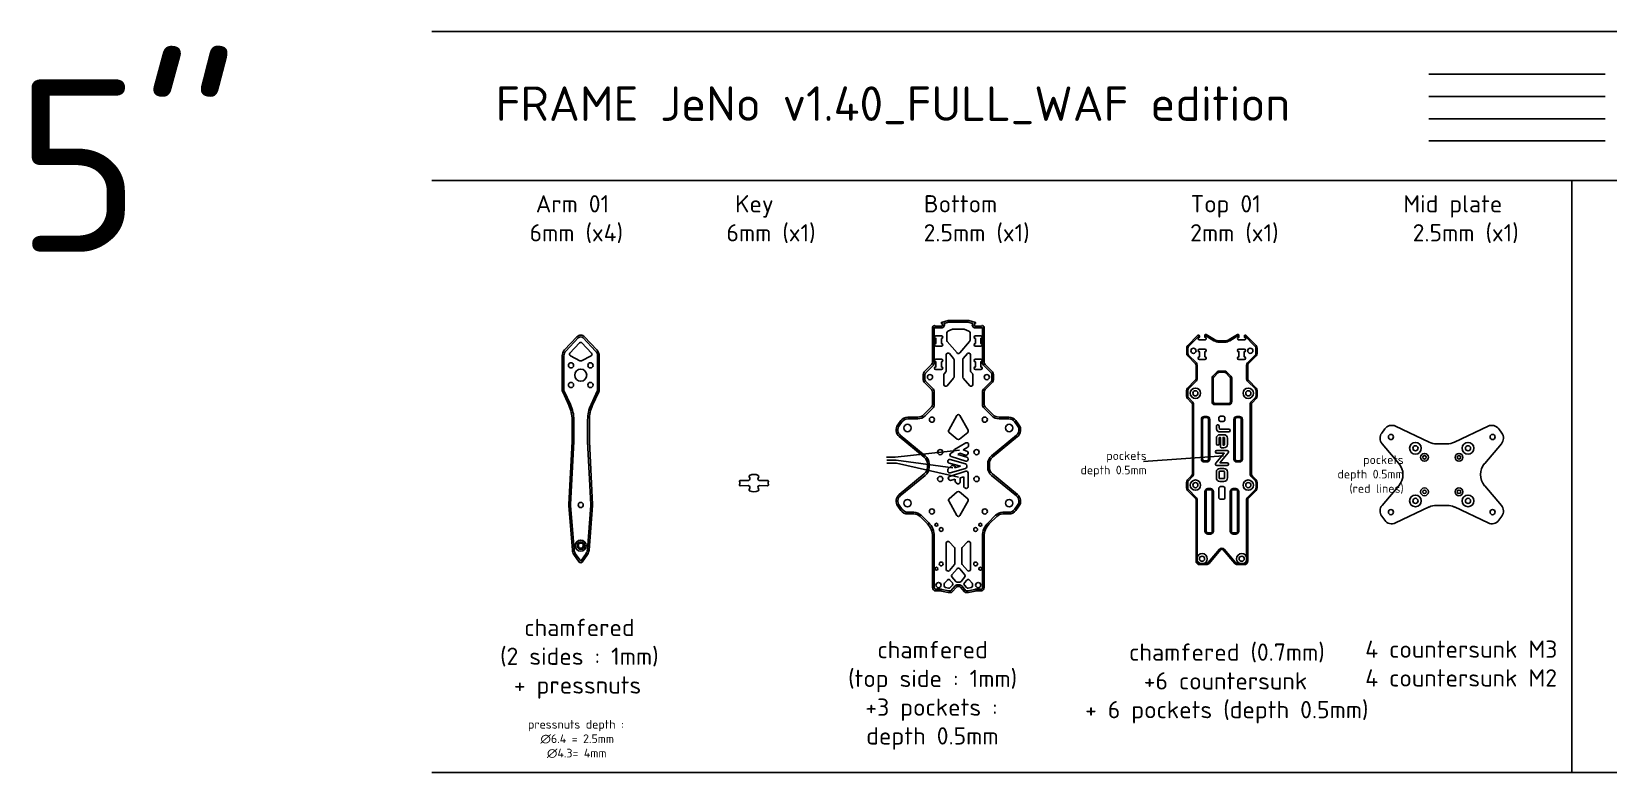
# Model space of a CAD drawing. Header units: millimetres. Extents: x -232 to 1228, y 0 to 429.
# Drawn here: x -232 to 682, y 0 to 429 of the extents above; entities that cross this region are included whole.
import ezdxf

# ---------------------------------------------------------------- set-up
doc = ezdxf.new("R2010")
doc.units = ezdxf.units.MM
doc.linetypes.add('JIS_09_08', pattern=[10.75, 8, -0.55, 0.55, -0.55, 0.55, -0.55])
for name, color, linetype in [('Calque1', 150, 'Continuous'), ('Calque1_chamfered', 40, 'Continuous'), ('Calque1_countersunk', 90, 'Continuous'), ('Calque1_pocket', 10, 'Continuous')]:
    doc.layers.add(name, color=color, linetype=linetype)
doc.styles.get("Standard").update_dxf_attribs({"font": 'arial.ttf'})

msp = doc.modelspace()

# ---------------------------------------------------------------- linework, layer by layer
for p, q in [((305.95, 186.76), (268.76, 182.67)), ((459.2, 183.54), (412.69, 180.31)), ((268.76, 182.67), (263.67, 182.67)), ((269.2, 180.96), (263.93, 180.96)), ((269.39, 179.26), (263.93, 179.26)), ((269.2, 180.96), (302.05, 176.54)), ((269.39, 179.26), (305.35, 171.24))]:
    msp.add_line(p, q)
at = {"layer": 'Calque1'}
for p, q in [((0, 429.49), (1228.15, 429.49)), ((578.22, 404.74), (680.45, 404.74)), ((0, 343.2), (1228.15, 343.2)), ((661.22, 343.2), (661.22, 0)), ((299.19, 255.77), (301.95, 256.94)), ((302.34, 257.02), (305.33, 257.02)), ((308.32, 257.02), (305.33, 257.02)), ((311.47, 255.77), (308.71, 256.94)), ((84.11, 252.54), (76.9, 244.91)), ((85.56, 248.99), (79.99, 243.08)), ((87.02, 248.99), (92.59, 243.08)), ((88.47, 252.54), (95.68, 244.91)), ((298.57, 250.56), (298.57, 254.85)), ((304.57, 243.21), (298.82, 249.91)), ((306.09, 243.21), (311.85, 249.91)), ((312.09, 250.56), (312.09, 254.85)), ((75.54, 241.48), (75.54, 221.82)), ((80.27, 241.5), (85.84, 238.7)), ((92.31, 241.5), (86.74, 238.7)), ((97.04, 241.48), (97.04, 221.82)), ((298.33, 232.93), (298.33, 242.16)), ((300.09, 242.81), (302.59, 239.9)), ((302.83, 239.25), (302.83, 229.31)), ((307.83, 239.25), (307.83, 229.31)), ((310.57, 242.81), (308.07, 239.9)), ((312.33, 232.93), (312.33, 242.16)), ((296.99, 230.63), (296.99, 224.84)), ((297.23, 231.28), (298.09, 232.27)), ((313.43, 231.28), (312.57, 232.27)), ((313.67, 230.63), (313.67, 224.84)), ((75.82, 220.55), (79.41, 212.85)), ((96.76, 220.55), (93.17, 212.85)), ((302.59, 228.65), (298.75, 224.18)), ((308.07, 228.65), (311.91, 224.18)), ((81.29, 192.2), (81.29, 204.39)), ((91.29, 192.2), (91.29, 204.39)), ((299.7, 198.38), (304.46, 206.92)), ((310.96, 198.38), (306.2, 206.92)), ((304.69, 193.19), (299.94, 197.12)), ((305.97, 193.19), (310.72, 197.12)), ((550.87, 196.74), (552.67, 199.18)), ((578.35, 191.47), (558.84, 200.73)), ((593.04, 191.47), (612.55, 200.73)), ((620.52, 196.74), (618.72, 199.18)), ((79.38, 155.37), (81.28, 191.94)), ((93.2, 155.37), (91.3, 191.94)), ((551.09, 190.52), (560.8, 179.17)), ((585.69, 190.5), (582.64, 190.5)), ((585.69, 190.5), (588.75, 190.5)), ((620.3, 190.52), (610.59, 179.17)), ((183.4, 169.19), (178.83, 169.3)), ((183.4, 166.27), (178.83, 166.16)), ((184.37, 170.5), (183.99, 171.63)), ((184.37, 164.95), (183.99, 163.83)), ((189.13, 170.5), (189.5, 171.63)), ((189.13, 164.95), (189.5, 163.83)), ((190.1, 169.19), (194.66, 169.3)), ((190.1, 166.27), (194.66, 166.16)), ((560.8, 166.17), (551.09, 154.83)), ((610.59, 166.17), (620.3, 154.83)), ((299.7, 157.42), (304.46, 148.87)), ((304.69, 162.6), (299.94, 158.68)), ((305.97, 162.6), (310.72, 158.68)), ((310.96, 157.42), (306.2, 148.87)), ((81.43, 128.91), (79.39, 154.72)), ((91.15, 128.91), (93.19, 154.72)), ((550.87, 148.6), (552.67, 146.16)), ((558.84, 144.62), (578.35, 153.88)), ((582.64, 154.84), (585.69, 154.84)), ((588.75, 154.84), (585.69, 154.84)), ((612.55, 144.62), (593.04, 153.88)), ((620.52, 148.6), (618.72, 146.16)), ((298.33, 117.72), (298.33, 132.99)), ((300.07, 133.66), (303.07, 130.36)), ((303.33, 129.69), (303.33, 121.24)), ((307.33, 129.69), (307.33, 121.24)), ((310.59, 133.66), (307.59, 130.36)), ((312.33, 117.72), (312.33, 132.99)), ((85.47, 121.95), (82.32, 126.43)), ((87.11, 121.95), (90.26, 126.43)), ((303.09, 120.59), (300.09, 117.07)), ((307.57, 120.59), (310.57, 117.07)), ((298.94, 111.51), (297.36, 109.65)), ((300.47, 111.51), (301.84, 109.89)), ((304.57, 118.11), (301.57, 114.6)), ((301.57, 113.3), (303.79, 110.68)), ((305.33, 110.32), (304.55, 110.32)), ((305.33, 110.32), (306.11, 110.32)), ((306.09, 118.11), (309.09, 114.6)), ((309.09, 113.3), (306.87, 110.68)), ((310.19, 111.51), (308.82, 109.89)), ((311.72, 111.51), (313.3, 109.65)), ((297.12, 108.2), (297.12, 109.01)), ((299.65, 106.85), (297.91, 107.22)), ((301.84, 108.6), (300.62, 107.17)), ((308.82, 108.6), (310.04, 107.17)), ((311.01, 106.85), (312.75, 107.22)), ((313.54, 108.2), (313.54, 109.01)), ((0, 0), (1228.15, 0))]:
    msp.add_line(p, q, dxfattribs=at)
for points in [[(305.33, 107.82), (304.92, 107.82, 0.219685), (304.16, 107.47), (301.74, 104.63, -0.219685), (300.98, 104.28), (299.92, 104.28, -0.053022), (299.5, 104.32), (295.61, 105.16, 0.053022), (295.19, 105.2), (292.33, 105.2, -0.414214), (290.33, 107.2), (290.33, 136.96, 0.198912), (287.4, 144.03), (283.08, 148.35, 0.198912), (279.55, 149.82), (275.99, 149.82, -0.237956), (271.97, 151.84), (270.18, 154.27, -0.39909), (271.03, 161.1), (285.5, 173.01, 0.224285), (287.33, 176.87), (287.33, 177.9), (287.33, 178.93, 0.224285), (285.5, 182.79), (271.03, 194.69, -0.39909), (270.18, 201.53), (271.97, 203.95, -0.237956), (275.99, 205.98), (281.76, 205.98, 0.198912), (285.3, 207.44), (289.74, 211.89, 0.198912), (290.33, 213.3), (290.33, 220.49, 0.198912), (289.74, 221.91), (285.51, 226.15, -0.198912), (284.92, 227.56), (284.92, 229.17), (284.92, 230.77, -0.198912), (285.51, 232.18), (289.74, 236.42, 0.198912), (290.33, 237.84), (290.33, 257.97, -0.322824), (291.01, 258.91), (291.61, 259.11, 0.284915), (292.33, 258.67), (295.45, 258.67, 1), (295.45, 260.27), (295.45, 260.85), (299.33, 261.95, -0.069107), (299.88, 262.03), (305.33, 262.03)], [(305.33, 107.82), (305.74, 107.82, -0.219685), (306.5, 107.47), (308.92, 104.63, 0.219685), (309.68, 104.28), (310.74, 104.28, 0.053022), (311.16, 104.32), (315.05, 105.16, -0.053022), (315.47, 105.2), (318.33, 105.2, 0.414214), (320.33, 107.2), (320.33, 136.96, -0.198912), (323.26, 144.03), (327.58, 148.35, -0.198912), (331.11, 149.82), (334.67, 149.82, 0.237956), (338.69, 151.84), (340.48, 154.27, 0.39909), (339.63, 161.1), (325.16, 173.01, -0.224285), (323.33, 176.87), (323.33, 177.9), (323.33, 178.93, -0.224285), (325.16, 182.79), (339.63, 194.69, 0.39909), (340.48, 201.53), (338.69, 203.95, 0.237956), (334.67, 205.98), (328.9, 205.98, -0.198912), (325.36, 207.44), (320.92, 211.89, -0.198912), (320.33, 213.3), (320.33, 220.49, -0.198912), (320.92, 221.91), (325.15, 226.15, 0.198912), (325.74, 227.56), (325.74, 229.17), (325.74, 230.77, 0.198912), (325.15, 232.18), (320.92, 236.42, -0.198912), (320.33, 237.84), (320.33, 257.97, 0.322824), (319.65, 258.91), (319.05, 259.11, -0.284915), (318.33, 258.67), (315.21, 258.67, -1), (315.21, 260.27), (315.21, 260.85), (311.33, 261.95, 0.069107), (310.78, 262.03), (305.33, 262.03)], [(458.16, 129.37, 0.219685), (457.39, 129.01), (450.71, 121.18, -0.219685), (449.19, 120.47), (445.16, 120.47, -0.414214), (443.16, 122.47), (443.16, 157.76, 0.198912), (442.57, 159.18), (438.22, 163.53, -0.198912), (437.63, 164.94), (437.63, 168.15, -0.198912), (438.22, 169.57), (440.44, 171.79, 0.198912), (441.03, 173.21), (441.03, 213.13, 0.198912), (440.44, 214.54), (438.22, 216.77, -0.198912), (437.63, 218.18), (437.63, 221.39, -0.198912), (438.22, 222.81), (442.57, 227.16, 0.198912), (443.16, 228.57), (443.16, 236.18, 0.198912), (442.86, 236.89), (438.33, 241.42, -0.198912), (437.75, 242.83), (437.75, 244.44), (437.75, 246.04, -0.198912), (438.33, 247.46), (444.27, 253.39, -0.668179), (445.13, 253.04), (445.13, 252.3, 1), (445.13, 250.7), (448.28, 250.7, 1.000028), (448.28, 252.3), (448.28, 253.36, -0.58149), (449.03, 253.79), (453.94, 250.88, 0.134807), (456.49, 250.17), (458.16, 250.17)], [(458.16, 129.37, -0.219685), (458.92, 129.01), (465.6, 121.18, 0.219685), (467.12, 120.47), (471.16, 120.47, 0.414214), (473.16, 122.47), (473.16, 157.76, -0.198912), (473.74, 159.18), (478.09, 163.53, 0.198912), (478.68, 164.94), (478.68, 168.15, 0.198912), (478.09, 169.57), (475.87, 171.79, -0.198912), (475.28, 173.21), (475.28, 213.13, -0.198912), (475.87, 214.54), (478.09, 216.77, 0.198912), (478.68, 218.18), (478.68, 221.39, 0.198912), (478.09, 222.81), (473.74, 227.16, -0.198912), (473.16, 228.57), (473.16, 236.18, -0.198912), (473.45, 236.89), (477.98, 241.42, 0.198912), (478.56, 242.83), (478.56, 244.44), (478.56, 246.04, 0.198912), (477.98, 247.46), (472.04, 253.39, 0.668179), (471.19, 253.04), (471.19, 252.3, -1), (471.19, 250.7), (468.04, 250.7, -1.000028), (468.04, 252.3), (468.04, 253.36, 0.58149), (467.28, 253.79), (462.37, 250.88, -0.134807), (459.82, 250.17), (458.16, 250.17)]]:
    msp.add_lwpolyline(points, format="xyb", dxfattribs=at)
for points in [[(295.45, 251.59, 1), (295.45, 253.19), (292.33, 253.19, 1), (292.33, 251.59), (292.33, 248.69, 1), (292.33, 247.09), (295.45, 247.09, 1), (295.45, 248.69)], [(315.21, 251.59, -1), (315.21, 253.19), (318.33, 253.19, -1), (318.33, 251.59), (318.33, 248.69, -1), (318.33, 247.09), (315.21, 247.09, -1), (315.21, 248.69)], [(295.45, 238, 1), (295.45, 239.6), (292.33, 239.6, 1), (292.33, 238), (292.33, 235.1, 1), (292.33, 233.5), (295.45, 233.5, 1), (295.45, 235.1)], [(315.21, 238, -1), (315.21, 239.6), (318.33, 239.6, -1), (318.33, 238), (318.33, 235.1, -1), (318.33, 233.5), (315.21, 233.5, -1), (315.21, 235.1)], [(448.28, 239.33, 1), (448.28, 240.93), (448.28, 243.83, 1), (448.28, 245.43), (445.16, 245.43, 1), (445.16, 243.83), (445.16, 240.93, 1), (445.16, 239.33)], [(468.04, 239.33, -1), (468.04, 240.93), (468.04, 243.83, -1), (468.04, 245.43), (471.16, 245.43, -1), (471.16, 243.83), (471.16, 240.93, -1), (471.16, 239.33)], [(456.62, 231.96), (459.69, 231.96, -0.198912), (460.4, 231.67), (462.86, 229.2, -0.198912), (463.16, 228.5), (463.16, 214.96, -0.414214), (462.16, 213.96), (454.16, 213.96, -0.414214), (453.16, 214.96), (453.16, 228.5, -0.198912), (453.45, 229.2), (455.91, 231.67, -0.198912)], [(447.95, 205.67), (449.45, 205.67, -0.414214), (450.45, 204.67), (450.45, 181.67, -0.414214), (449.45, 180.67), (447.95, 180.67, -0.414214), (446.95, 181.67), (446.95, 204.67, -0.414214)], [(468.36, 205.67), (466.86, 205.67, 0.414214), (465.86, 204.67), (465.86, 181.67, 0.414214), (466.86, 180.67), (468.36, 180.67, 0.414214), (469.36, 181.67), (469.36, 204.67, 0.414214)], [(450.07, 163.91), (451.57, 163.91, -0.414214), (452.57, 162.91), (452.57, 139.91, -0.414214), (451.57, 138.91), (450.07, 138.91, -0.414214), (449.07, 139.91), (449.07, 162.91, -0.414214)], [(466.24, 163.91), (464.74, 163.91, 0.414214), (463.74, 162.91), (463.74, 139.91, 0.414214), (464.74, 138.91), (466.24, 138.91, 0.414214), (467.24, 139.91), (467.24, 162.91, 0.414214)]]:
    msp.add_lwpolyline(points, format="xyb", close=True, dxfattribs=at)
for centre, radius in [((441.67, 244.44), 1.5), ((474.64, 244.44), 1.5), ((80.66, 235.97), 1.5), ((86.29, 230.28), 3.5), ((91.92, 235.97), 1.5), ((288.85, 229.17), 1.5), ((321.81, 229.17), 1.5), ((80.66, 224.6), 1.5), ((91.92, 224.6), 1.5), ((442.81, 219.79), 1.5), ((473.5, 219.79), 1.5), ((275.84, 199.68), 2.15), ((289.99, 204.52), 1.5), ((320.67, 204.52), 1.5), ((334.82, 199.68), 2.15), ((556.21, 194.46), 1.5), ((615.18, 194.46), 1.5), ((294.79, 185.68), 1.5), ((315.87, 185.68), 1.5), ((570.44, 187.92), 1.5), ((575.69, 182.67), 1), ((595.69, 182.67), 1), ((600.94, 187.92), 1.5), ((294.79, 170.11), 1.5), ((315.87, 170.11), 1.5), ((442.81, 166.55), 1.5), ((473.5, 166.55), 1.5), ((86.29, 155.04), 1.5), ((275.84, 156.11), 2.15), ((334.82, 156.11), 2.15), ((570.44, 157.42), 1.5), ((575.69, 162.67), 1), ((595.69, 162.67), 1), ((600.94, 157.42), 1.5), ((289.99, 151.28), 1.5), ((320.67, 151.28), 1.5), ((556.21, 150.89), 1.5), ((615.18, 150.89), 1.5), ((292.58, 143.6), 0.85), ((295.33, 140.85), 1.1), ((315.33, 140.85), 1.1), ((318.08, 143.6), 0.85), ((86.29, 131.49), 1.5), ((292.58, 118.1), 0.85), ((295.33, 120.85), 1.1), ((315.33, 120.85), 1.1), ((318.08, 118.1), 0.85), ((446.66, 123.88), 1.5), ((469.66, 123.88), 1.5), ((293.83, 108.61), 1.5), ((316.83, 108.61), 1.5)]:
    msp.add_circle(centre, radius, dxfattribs=at)
for centre, radius, start, end in [((302.34, 256.02), 1, 90, 112.86101), ((308.32, 256.02), 1, 67.13899, 90), ((86.29, 250.49), 3, 43.35041, 136.64959), ((86.29, 248.3), 1, 43.35041, 136.64959), ((299.57, 254.85), 1, 112.86101, 180), ((299.57, 250.56), 1, 180, 220.65244), ((311.09, 254.85), 1, 0, 67.13899), ((311.09, 250.56), 1, 319.34756, 0), ((80.54, 241.48), 5, 136.64959, 180), ((80.72, 242.4), 1, 136.64959, 243.26471), ((86.29, 239.59), 1, 243.26471, 296.73529), ((91.86, 242.4), 1, 296.73529, 43.35041), ((92.04, 241.48), 5, 0, 43.35041), ((299.33, 242.16), 1, 40.65244, 180), ((301.83, 239.25), 1, 0, 40.65244), ((305.33, 243.86), 1, 220.65244, 319.34756), ((308.83, 239.25), 1, 139.34756, 180), ((311.33, 242.16), 1, 0, 139.34756), ((297.99, 230.63), 1, 139.34756, 180), ((297.33, 232.93), 1, 319.34756, 0), ((301.83, 229.31), 1, 319.34756, 0), ((308.83, 229.31), 1, 180, 220.65244), ((313.33, 232.93), 1, 180, 220.65244), ((312.67, 230.63), 1, 0, 40.65244), ((78.54, 221.82), 3, 180, 205.01727), ((94.04, 221.82), 3, 334.98273, 0), ((297.99, 224.84), 1, 180, 319.34756), ((312.67, 224.84), 1, 220.65244, 0), ((61.29, 204.39), 20, 0, 25.01727), ((111.29, 204.39), 20, 154.98273, 180), ((305.33, 206.44), 1, 29.09751, 150.90249), ((76.29, 192.2), 5, 357.02584, 0), ((96.29, 192.2), 5, 180, 182.97416), ((300.57, 197.89), 1, 150.90249, 230.45791), ((305.33, 193.96), 1, 230.45791, 309.54209), ((310.09, 197.89), 1, 309.54209, 29.09751), ((554.89, 193.77), 5, 143.53972, 220.55987), ((556.69, 196.21), 5, 64.6114, 143.53972), ((614.69, 196.21), 5, 36.46028, 115.3886), ((616.5, 193.77), 5, 319.44013, 36.46028), ((582.64, 200.5), 10, 244.6114, 270), ((588.75, 200.5), 10, 270, 295.3886), ((553.2, 172.67), 10, 319.44013, 40.55987), ((618.18, 172.67), 10, 139.44013, 220.55987), ((178.82, 168.8), 0.5, 88.63217, 201.91871), ((178.82, 166.66), 0.5, 158.08129, 271.36783), ((176.17, 167.73), 2.36, 338.08129, 21.91871), ((183.42, 170.19), 1, 268.63217, 18.44726), ((183.42, 165.27), 1, 341.55274, 91.36783), ((184.47, 171.78), 0.5, 115.68354, 198.44726), ((186.75, 167.04), 5.76, 64.31646, 115.68354), ((190.08, 170.19), 1, 161.55274, 271.36783), ((190.08, 165.27), 1, 88.63217, 198.44726), ((189.03, 171.78), 0.5, 341.55274, 64.31646), ((194.67, 168.8), 0.5, 338.08129, 91.36783), ((194.67, 166.66), 0.5, 268.63217, 21.91871), ((197.33, 167.73), 2.36, 158.08129, 201.91871), ((184.47, 163.67), 0.5, 161.55274, 244.31646), ((186.75, 168.41), 5.76, 244.31646, 295.68354), ((189.03, 163.67), 0.5, 295.68354, 18.44726), ((300.57, 157.91), 1, 129.54209, 209.09751), ((305.33, 161.83), 1, 50.45791, 129.54209), ((310.09, 157.91), 1, 330.90249, 50.45791), ((84.38, 155.11), 5, 177.02584, 184.51372), ((88.2, 155.11), 5, 355.48628, 2.97416), ((305.33, 149.36), 1, 209.09751, 330.90249), ((554.89, 151.57), 5, 139.44013, 216.46028), ((582.64, 144.84), 10, 90, 115.3886), ((588.75, 144.84), 10, 64.6114, 90), ((616.5, 151.57), 5, 323.53972, 40.55987), ((556.69, 149.13), 5, 216.46028, 295.3886), ((614.69, 149.13), 5, 244.6114, 323.53972), ((86.41, 129.3), 5, 184.51372, 215.09245), ((86.17, 129.3), 5, 324.90755, 355.48628), ((299.33, 132.99), 1, 42.27099, 180), ((302.33, 129.69), 1, 360, 42.27099), ((308.33, 129.69), 1, 137.72901, 180), ((311.33, 132.99), 1, 0, 137.72901), ((86.29, 122.52), 1, 215.09245, 324.90755), ((302.33, 121.24), 1, 319.56075, 0), ((308.33, 121.24), 1, 180, 220.43925), ((299.33, 117.72), 1, 180, 319.56075), ((299.71, 110.86), 1, 40.23349, 139.56075), ((302.33, 113.95), 1, 139.56075, 220.23349), ((301.07, 109.24), 1, 319.56075, 40.23349), ((304.55, 111.32), 1, 220.23349, 270), ((305.33, 117.46), 1, 90, 139.56075), ((305.33, 117.46), 1, 40.43925, 90), ((306.11, 111.32), 1, 270, 319.76651), ((309.59, 109.24), 1, 139.76651, 220.43925), ((308.33, 113.95), 1, 319.76651, 40.43925), ((310.96, 110.86), 1, 40.43925, 139.76651), ((311.33, 117.72), 1, 220.43925, 0), ((298.12, 109.01), 1, 139.56075, 180), ((298.12, 108.2), 1, 180, 257.85953), ((299.86, 107.82), 1, 257.85953, 319.56075), ((310.8, 107.82), 1, 220.43925, 282.14047), ((312.54, 108.2), 1, 282.14047, 360), ((312.54, 109.01), 1, 360, 40.43925)]:
    msp.add_arc(centre, radius, start, end, dxfattribs=at)
at = {"layer": 'Calque1_chamfered'}
for p, q in [((578.22, 391.85), (680.45, 391.85)), ((84.83, 251.86), (77.63, 244.23)), ((87.74, 251.86), (94.95, 244.23)), ((448.28, 253.42), (453.58, 250.27)), ((456.49, 249.47), (458.16, 249.47)), ((459.82, 249.47), (458.16, 249.47)), ((468.03, 253.42), (462.73, 250.27)), ((76.54, 241.48), (76.54, 221.82)), ((96.04, 241.48), (96.04, 221.82)), ((76.73, 220.97), (80.32, 213.27)), ((95.85, 220.97), (92.26, 213.27)), ((82.29, 192.2), (82.29, 204.39)), ((90.29, 192.2), (90.29, 204.39)), ((80.38, 155.32), (82.28, 191.89)), ((92.2, 155.32), (90.3, 191.89)), ((82.43, 128.99), (80.39, 154.8)), ((90.15, 128.99), (92.19, 154.8)), ((86.29, 122.52), (83.14, 127)), ((86.29, 122.52), (89.44, 127))]:
    msp.add_line(p, q, dxfattribs=at)
for points in [[(305.33, 108.82), (304.92, 108.82, 0.219685), (303.4, 108.12), (300.98, 105.28), (299.92, 105.28, -0.053022), (299.71, 105.3), (295.82, 106.13, 0.053022), (295.19, 106.2), (292.33, 106.2, -0.414214), (291.33, 107.2), (291.33, 136.96, 0.198912), (288.11, 144.74), (283.79, 149.06, 0.198912), (279.55, 150.82), (275.99, 150.82, -0.237956), (272.78, 152.44), (270.99, 154.86, -0.39909), (271.66, 160.33), (286.14, 172.23, 0.224285), (288.33, 176.87), (288.33, 177.9), (288.33, 178.93, 0.224285), (286.14, 183.56), (271.66, 195.47, -0.39909), (270.99, 200.93), (272.78, 203.36, -0.237956), (275.99, 204.98), (281.76, 204.98, 0.198912), (286.01, 206.74), (290.45, 211.18, 0.198912), (291.33, 213.3), (291.33, 220.49, 0.198912), (290.45, 222.62), (286.21, 226.85, -0.198912), (285.92, 227.56), (285.92, 229.17), (285.92, 230.77, -0.198912), (286.21, 231.48), (290.45, 235.72, 0.198912), (291.33, 237.84), (291.33, 257.97), (291.34, 257.97, 0.147062), (292.33, 257.67), (295.45, 257.67, 0.556521), (297.06, 260.27), (299.6, 260.99, -0.069107), (299.88, 261.03), (305.33, 261.03)], [(305.33, 108.82), (305.74, 108.82, -0.219685), (307.26, 108.12), (309.68, 105.28), (310.74, 105.28, 0.053022), (310.95, 105.3), (314.84, 106.13, -0.053022), (315.47, 106.2), (318.33, 106.2, 0.414214), (319.33, 107.2), (319.33, 136.96, -0.198912), (322.55, 144.74), (326.87, 149.06, -0.198912), (331.11, 150.82), (334.67, 150.82, 0.237956), (337.88, 152.44), (339.68, 154.86, 0.39909), (339, 160.33), (324.52, 172.23, -0.224285), (322.33, 176.87), (322.33, 177.9), (322.33, 178.93, -0.224285), (324.52, 183.56), (339, 195.47, 0.39909), (339.68, 200.93), (337.88, 203.36, 0.237956), (334.67, 204.98), (328.9, 204.98, -0.198912), (324.65, 206.74), (320.21, 211.18, -0.198912), (319.33, 213.3), (319.33, 220.49, -0.198912), (320.21, 222.62), (324.45, 226.85, 0.198912), (324.74, 227.56), (324.74, 229.17), (324.74, 230.77, 0.198912), (324.45, 231.48), (320.21, 235.72, -0.198912), (319.33, 237.84), (319.33, 257.97), (319.32, 257.97, -0.147062), (318.33, 257.67), (315.21, 257.67, -0.556521), (313.6, 260.27), (311.06, 260.99, 0.069107), (310.78, 261.03), (305.33, 261.03)], [(458.16, 130.07, 0.219685), (456.86, 129.47), (450.18, 121.63, -0.219685), (449.19, 121.17), (445.16, 121.17, -0.414214), (443.86, 122.47), (443.86, 157.76, 0.198912), (443.06, 159.67), (438.71, 164.02, -0.198912), (438.33, 164.94), (438.33, 168.15, -0.198912), (438.71, 169.07), (440.94, 171.3, 0.198912), (441.73, 173.21), (441.73, 213.13, 0.198912), (440.94, 215.04), (438.71, 217.26, -0.198912), (438.33, 218.18), (438.33, 221.39, -0.198912), (438.71, 222.31), (443.06, 226.66, 0.198912), (443.86, 228.57), (443.86, 236.18, 0.198912), (443.36, 237.38), (438.83, 241.91, -0.198912), (438.45, 242.83), (438.45, 244.44), (438.45, 246.04, -0.198912), (438.83, 246.96), (445.09, 253.22)], [(458.16, 130.07, -0.219685), (459.45, 129.47), (466.13, 121.63, 0.219685), (467.12, 121.17), (471.16, 121.17, 0.414214), (472.46, 122.47), (472.46, 157.76, -0.198912), (473.25, 159.67), (477.6, 164.02, 0.198912), (477.98, 164.94), (477.98, 168.15, 0.198912), (477.6, 169.07), (475.37, 171.3, -0.198912), (474.58, 173.21), (474.58, 213.13, -0.198912), (475.37, 215.04), (477.6, 217.26, 0.198912), (477.98, 218.18), (477.98, 221.39, 0.198912), (477.6, 222.31), (473.25, 226.66, -0.198912), (472.46, 228.57), (472.46, 236.18, -0.198912), (472.95, 237.38), (477.48, 241.91, 0.198912), (477.86, 242.83), (477.86, 244.44), (477.86, 246.04, 0.198912), (477.48, 246.96), (471.22, 253.22)]]:
    msp.add_lwpolyline(points, format="xyb", dxfattribs=at)
for points in [[(456.62, 232.66), (459.69, 232.66, -0.198912), (460.89, 232.16), (463.36, 229.7, -0.198912), (463.86, 228.5), (463.86, 214.96, -0.414214), (462.16, 213.26), (454.16, 213.26, -0.414214), (452.46, 214.96), (452.46, 228.5, -0.198912), (452.95, 229.7), (455.42, 232.16, -0.198912)], [(447.95, 206.37), (449.45, 206.37, -0.414214), (451.15, 204.67), (451.15, 181.67, -0.414214), (449.45, 179.97), (447.95, 179.97, -0.414214), (446.25, 181.67), (446.25, 204.67, -0.414214)], [(468.36, 206.37), (466.86, 206.37, 0.414214), (465.16, 204.67), (465.16, 181.67, 0.414214), (466.86, 179.97), (468.36, 179.97, 0.414214), (470.06, 181.67), (470.06, 204.67, 0.414214)], [(450.07, 164.61), (451.57, 164.61, -0.414214), (453.27, 162.91), (453.27, 139.91, -0.414214), (451.57, 138.21), (450.07, 138.21, -0.414214), (448.37, 139.91), (448.37, 162.91, -0.414214)], [(466.24, 164.61), (464.74, 164.61, 0.414214), (463.04, 162.91), (463.04, 139.91, 0.414214), (464.74, 138.21), (466.24, 138.21, 0.414214), (467.94, 139.91), (467.94, 162.91, 0.414214)]]:
    msp.add_lwpolyline(points, format="xyb", close=True, dxfattribs=at)
for centre, radius, start, end in [((86.29, 250.49), 2, 43.35041, 136.64959), ((456.49, 255.17), 5.7, 239.28967, 270), ((459.82, 255.17), 5.7, 270, 300.71033), ((80.54, 241.48), 4, 136.64959, 180), ((92.04, 241.48), 4, 0, 43.35041), ((78.54, 221.82), 2, 180, 205.01727), ((94.04, 221.82), 2, 334.98273, 0), ((61.29, 204.39), 21, 0, 25.01727), ((111.29, 204.39), 21, 154.98273, 180), ((76.29, 192.2), 6, 357.02584, 0), ((96.29, 192.2), 6, 180, 182.97416), ((84.38, 155.11), 4, 177.02584, 184.51372), ((88.2, 155.11), 4, 355.48628, 2.97416), ((86.41, 129.3), 4, 184.51372, 215.09245), ((86.17, 129.3), 4, 324.90755, 355.48628)]:
    msp.add_arc(centre, radius, start, end, dxfattribs=at)
at = {"layer": 'Calque1_countersunk'}
msp.add_line((578.22, 366.07), (680.45, 366.07), dxfattribs=at)
for centre, radius in [((442.81, 219.79), 3), ((473.5, 219.79), 3), ((570.44, 187.92), 3.4), ((575.69, 182.67), 2.25), ((595.69, 182.67), 2.25), ((600.94, 187.92), 3.4), ((442.81, 166.55), 3), ((473.5, 166.55), 3), ((575.69, 162.67), 2.25), ((595.69, 162.67), 2.25), ((570.44, 157.42), 3.4), ((600.94, 157.42), 3.4), ((446.66, 123.88), 3), ((469.66, 123.88), 3)]:
    msp.add_circle(centre, radius, dxfattribs=at)
at = {"layer": 'Calque1_pocket'}
for p, q in [((578.22, 378.96), (680.45, 378.96)), ((454.97, 193.79), (454.97, 190.55)), ((456.57, 193.79), (456.57, 190.55)), ((459.37, 195.79), (456.97, 195.79)), ((459.77, 193.79), (459.77, 190.18)), ((461.37, 193.79), (461.37, 190.18)), ((302.63, 185.98), (300.98, 185.03)), ((301.19, 183.07), (309.56, 180.39)), ((309.64, 191), (303.14, 187.19)), ((304.92, 184.36), (306.17, 185.15)), ((310.21, 182.71), (304.92, 184.36)), ((306.17, 185.15), (309.54, 183.99)), ((308.07, 187.03), (310.72, 188.57)), ((310.23, 186.31), (308.07, 187.03)), ((310.97, 185), (310.97, 185.29)), ((311.26, 189.5), (311.26, 190.07)), ((454.99, 190.55), (454.97, 190.55)), ((455.17, 186.62), (461.24, 186.62)), ((461.85, 185.3), (456.91, 179.55)), ((299.12, 180.29), (299.12, 180.44)), ((299.14, 175.2), (299.14, 174.65)), ((301.11, 177.57), (299.47, 175.97)), ((306.47, 177.56), (299.93, 179.25)), ((309.59, 174.58), (300.23, 171.64)), ((309.49, 178.87), (300.5, 181.47)), ((300.52, 173.62), (309.49, 176.2)), ((303.19, 177.57), (302.13, 177.84)), ((303, 176.51), (306.47, 177.56)), ((303.38, 176.9), (303, 176.51)), ((310.27, 177.23), (310.27, 177.83)), ((310.97, 181.42), (310.97, 181.69)), ((454.95, 174.22), (454.95, 170.74)), ((456.55, 174.22), (456.55, 170.74)), ((456.91, 179.55), (461.24, 179.55)), ((459.37, 176.22), (456.95, 176.22)), ((459.37, 174.62), (456.95, 174.62)), ((459.77, 174.22), (459.77, 170.74)), ((461.37, 174.22), (461.37, 170.74)), ((300.02, 169.68), (300.43, 169.44)), ((301.26, 169.34), (303.43, 169.99)), ((303.43, 169.99), (303.43, 168.76)), ((304.01, 167.81), (304.8, 167.39)), ((306.38, 170.81), (308.42, 171.41)), ((306.38, 168.34), (306.38, 170.81)), ((308.42, 171.41), (308.42, 165.87)), ((308.98, 164.93), (309.4, 164.7)), ((310.99, 165.65), (310.99, 173.55)), ((459.37, 170.34), (456.95, 170.34)), ((459.37, 168.74), (456.95, 168.74))]:
    msp.add_line(p, q, dxfattribs=at)
for points in [[(457.41, 206.49), (458.91, 206.49, -0.414214), (459.91, 205.49), (459.91, 204.49, -0.414214), (458.91, 203.49), (457.41, 203.49, -0.414214), (456.41, 204.49), (456.41, 205.49, -0.414214)], [(457.41, 165.67), (458.91, 165.67, -0.414214), (459.91, 164.67), (459.91, 159.41, -0.414214), (458.91, 158.41), (457.41, 158.41, -0.414214), (456.41, 159.41), (456.41, 164.67, -0.414214)]]:
    msp.add_lwpolyline(points, format="xyb", close=True, dxfattribs=at)
for points in [[(462.12, 197.36), (456.91, 197.36, -0.245066), (455.47, 198.11, -0.113399), (455.11, 198.99, -0.037158), (454.96, 200.78, -0.049183)], [(462.12, 198.96), (456.91, 198.96, -0.245066), (456.78, 199.03, -0.113399), (456.69, 199.24, -0.037158), (456.56, 200.79)], [(456.97, 194.19), (457.3, 194.19), (457.3, 188.98, 0.414214), (458.1, 188.18), (459.37, 188.18)], [(455.17, 185.02), (459.5, 185.02), (454.57, 179.28, 0.640968), (455.17, 177.95), (461.24, 177.95)]]:
    msp.add_lwpolyline(points, format="xyb", dxfattribs=at)
msp.add_lwpolyline([(459.37, 194.19), (458.9, 194.19), (458.9, 189.78), (459.37, 189.78)], dxfattribs=at)
for radius in [3.2, 2.15]:
    msp.add_circle((86.29, 131.49), radius, dxfattribs=at)
for centre, radius, start, end in [((455.76, 200.79), 0.8, 0.52993, 180.52993), ((456.97, 193.79), 2, 90, 180), ((456.97, 193.79), 0.4, 90, 180), ((459.37, 193.79), 2, 0, 90), ((459.37, 193.79), 0.4, 0, 90), ((462.12, 198.16), 0.8, 270, 90), ((301.52, 184.1), 1.08, 119.95077, 252.23175), ((303.67, 186.26), 1.08, 119.95077, 195.08263), ((309.89, 185), 1.08, 250.92129, 0), ((310.18, 190.07), 1.08, 0, 120.35988), ((309.89, 185.29), 1.08, 0, 71.67109), ((310.18, 189.5), 1.08, 300.21644, 0), ((455.17, 185.82), 0.8, 90, 270), ((455.78, 190.55), 0.787, 180, 0), ((459.37, 190.18), 2, 270, 0), ((459.37, 190.18), 0.4, 270, 0), ((461.24, 185.82), 0.8, 319.36567, 90), ((300.2, 180.44), 1.08, 73.85254, 180), ((300.2, 180.29), 1.08, 180, 255.51029), ((300.22, 175.2), 1.08, 134.28062, 180), ((300.22, 174.65), 1.08, 180, 286.07123), ((301.86, 176.8), 1.08, 75.51029, 134.28062), ((303.09, 177.18), 0.404, 315.84344, 75.51029), ((309.19, 177.83), 1.08, 0, 73.85254), ((309.19, 177.23), 1.08, 286.07123, 0), ((309.89, 181.42), 1.08, 252.23175, 0), ((309.91, 173.55), 1.08, 0, 107.46501), ((309.89, 181.69), 1.08, 0, 72.7309), ((456.95, 174.22), 2, 90, 180), ((456.95, 174.22), 0.4, 90, 180), ((459.37, 174.22), 2, 0, 90), ((459.37, 174.22), 0.4, 0, 90), ((461.24, 178.75), 0.8, 270, 90), ((300.56, 170.61), 1.08, 107.46501, 240.18585), ((300.96, 170.38), 1.08, 240.18585, 285.87422), ((304.51, 168.76), 1.08, 180, 242.23668), ((305.31, 168.34), 1.08, 242.23668, 0), ((309.49, 165.87), 1.08, 180, 241.55224), ((309.91, 165.65), 1.08, 241.55224, 0), ((456.95, 170.74), 2, 180, 270), ((456.95, 170.74), 0.4, 180, 270), ((459.37, 170.74), 2, 270, 0), ((459.37, 170.74), 0.4, 270, 0)]:
    msp.add_arc(centre, radius, start, end, dxfattribs=at)

# ---------------------------------------------------------------- texts
at = {"linetype": 'JIS_09_08'}
for s, width, insert, char_height, attachment_point in [('{\\fISOCPEUR|b0|i0|c0|p34;5"}', 327.7561, (-241.54, 401.84), 100, 1), ('{\\fISOCPEUR|b0|i0|c0|p34;FRAME JeNo v1.40_FULL_WAF edition}', 689.5068, (36.94, 397.7), 20, 1), ('{\\fISOCPEUR|b0|i0|c0|p34;Arm 01}', 327.7561, (60.22, 334.65), 10, 1), ('{\\fISOCPEUR|b0|i0|c0|p34;Key}', 327.7561, (175.87, 334.65), 10, 1), ('{\\fISOCPEUR|b0|i0|c0|p34;Bottom}', 327.7561, (285.34, 334.65), 10, 1), ('{\\fISOCPEUR|b0|i0|c0|p34;Top 01}', 327.7561, (440.01, 334.65), 10, 1), ('{\\fISOCPEUR|b0|i0|c0|p34;Mid plate}', 327.7561, (563.4, 334.65), 10, 1), ('{\\fISOCPEUR|b0|i0|c0|p34;6mm (x4)}', 327.7561, (56.63, 317.85), 10, 1), ('{\\fISOCPEUR|b0|i0|c0|p34;6mm (x1)}', 327.7561, (170.81, 317.85), 10, 1), ('{\\fISOCPEUR|b0|i0|c0|p34;2.5mm (x1)}', 327.7561, (285.16, 317.85), 10, 1), ('{\\fISOCPEUR|b0|i0|c0|p34;2mm (x1)}', 327.7561, (439.76, 317.85), 10, 1), ('{\\fISOCPEUR|b0|i0|c0|p34;2.5mm (x1)}', 327.7561, (568.83, 317.85), 10, 1), ('{\\fISOCPEUR|b0|i0|c0|p34;pockets \\Pdepth 0.5mm }', 327.7561, (414.58, 186.16), 5, 3), ('{\\fISOCPEUR|b0|i0|c0|p34;pockets \\Pdepth 0.5mm\\P(red lines) }', 327.7561, (563.59, 183.79), 5, 3), ('\\pi133.87807;{\\fISOCPEUR|b0|i0|c0|p34;chamfered\\P\\pi119.87807;(2 sides : 1mm)\\P\\pi127.87807;+ pressnuts}', 327.7561, (-80.35, 89.04), 10, 1), ('\\pi133.87807;{\\fISOCPEUR|b0|i0|c0|p34;chamfered \\P\\pi116.87807;(top side : 1mm)\\P\\pi126.87807;+3 pockets :\\P\\pi127.37807;depth 0.5mm }', 327.7561, (124.5, 76.19), 10, 1), ('\\pi109.37807;{\\fISOCPEUR|b0|i0|c0|p34;chamfered (0.7mm)\\P\\pi117.87807;+6 countersunk\\P\\pi83.87807;+ 6 pockets (depth 0.5mm)}', 327.7561, (294.96, 74.75), 10, 1), ('\\pi109.87807;{\\fISOCPEUR|b0|i0|c0|p34;4 countersunk M3\\P4 countersunk M2}', 327.7561, (431.42, 76.46), 10, 1)]:
    msp.add_mtext_dynamic_manual_height_columns(s, width=width, gutter_width=12.5, heights=[0], dxfattribs=dict(at, insert=insert, char_height=char_height, attachment_point=attachment_point))
at = {"insert": (19.23, 30.4), "char_height": 5, "attachment_point": 1}
msp.add_mtext_dynamic_manual_height_columns('\\pi36.45843;{\\fISOCPEUR|b0|i0|c0|p34;pressnuts depth : \\P\\pi43.70843;∅6.4 = 2.5mm\\P\\pi47.45843;∅4.3= 4mm}', width=126.9169, gutter_width=12.5, heights=[0], dxfattribs=at)

doc.saveas('drawing.dxf')
